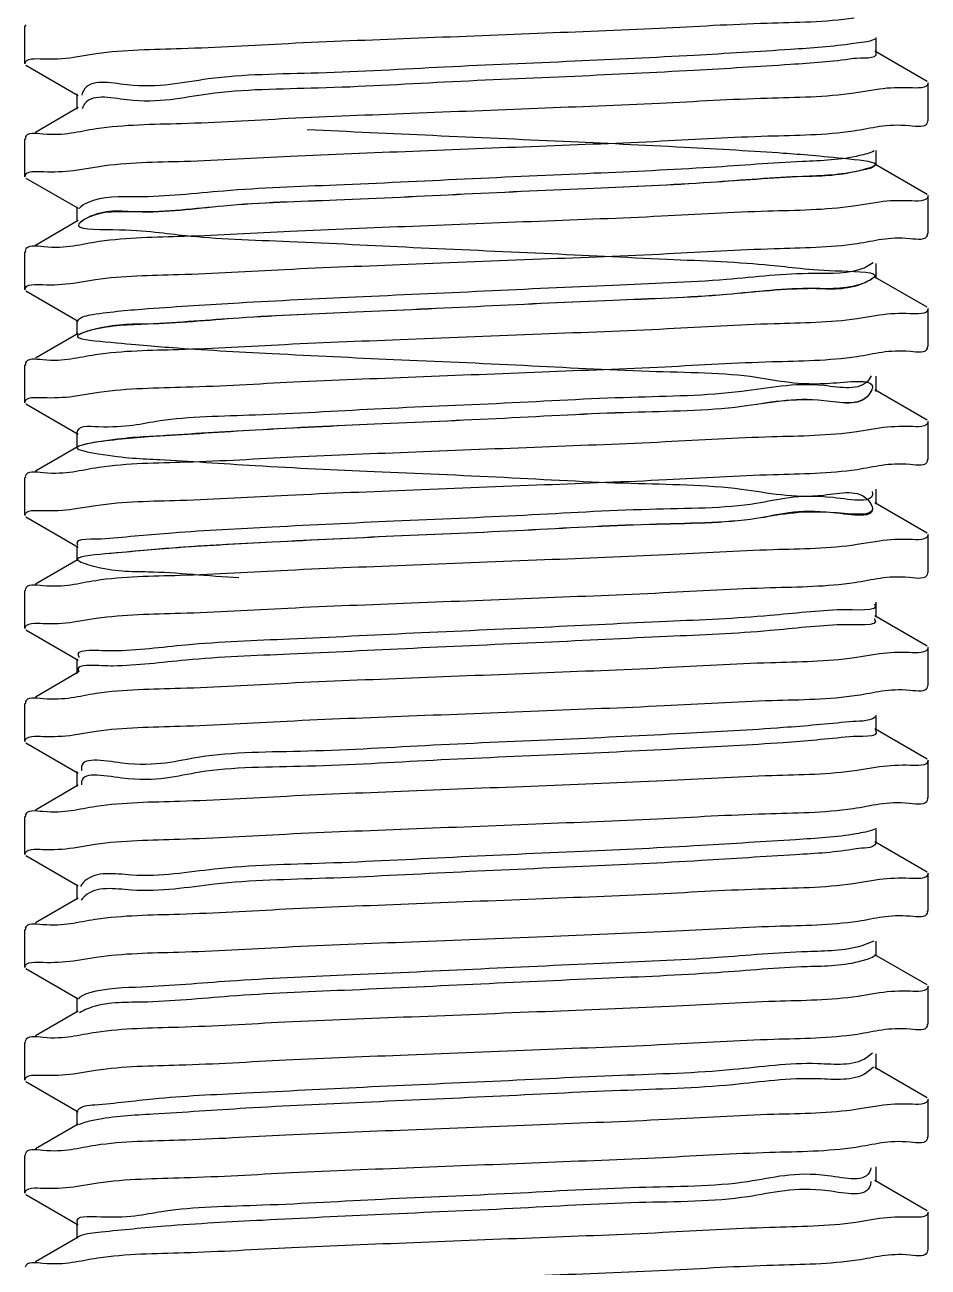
# Model space of a CAD drawing. Extents: x 552102 to 973302, y -80747 to 40012826.
# Drawn here: x 602689.5 to 602772.5, y 211519.3 to 211633.4 of the extents above; entities that cross this region are included whole.
import ezdxf

# ---------------------------------------------------------------- set-up
doc = ezdxf.new("R2010")
doc.units = 0
doc.header["$LTSCALE"] = 1000
doc.header["$MEASUREMENT"] = 0
doc.layers.add('02___PRT_ALL_AXES', color=7, linetype='Continuous')

msp = doc.modelspace()

# ---------------------------------------------------------------- linework, layer by layer
at = {"color": 133, "linetype": 'Continuous'}
for p, q in [((602689.6093573341, 211633.355765926), (602689.5112229327, 211633.2422258816)), ((602767.6664488504, 211630.8230258785), (602767.6664488504, 211632.2054258905)), ((602772.3570885012, 211628.1717659257), (602767.5555889675, 211630.9513454757)), ((602693.9796329747, 211630.3909264229), (602696.0654979388, 211630.7266158603)), ((602689.6094000171, 211629.6726611755), (602694.4108172873, 211626.8931292168)), ((602694.299996985, 211627.0214258901), (602694.299996985, 211625.639025887)), ((602767.9812244693, 211627.4673446588), (602765.6753299156, 211627.1013262145)), ((602694.410856859, 211625.7673454754), (602690.4807480613, 211623.4920823745)), ((602694.8276664267, 211625.8168991171), (602694.765476952, 211625.6531697832)), ((602694.8442561219, 211625.8535529695), (602694.8276664267, 211625.8168991171)), ((602772.3570458184, 211624.4886611663), (602772.4552229384, 211624.602225887)), ((602689.6093573341, 211622.9877659253), (602689.5112229327, 211622.8742258809)), ((602767.6664488504, 211620.4550258778), (602767.6664488504, 211621.8374258898)), ((602693.987502254, 211620.0063843094), (602696.3449459503, 211620.3790274165)), ((602772.3570885012, 211617.803765925), (602767.5555889675, 211620.583345475)), ((602689.6094000171, 211619.3046611748), (602694.4108172873, 211616.5251292161)), ((602694.299996985, 211616.6534258894), (602694.299996985, 211615.2710258863)), ((602767.9783910374, 211617.1038494728), (602765.5914527605, 211616.7272525124)), ((602694.410856859, 211615.3993454746), (602690.4807480613, 211613.1240823738)), ((602694.7415525148, 211615.3406810484), (602694.5800813864, 211615.2124972514)), ((602694.7932685445, 211615.3767750344), (602694.7415525148, 211615.3406810484)), ((602772.3570458184, 211614.1206611834), (602772.4552229384, 211614.2342258863)), ((602689.6093573341, 211612.6197659246), (602689.5112229327, 211612.5062258802)), ((602767.4148324857, 211611.5154705218), (602766.6275778721, 211611.075778421)), ((602767.6664488504, 211610.0870258949), (602767.6664488504, 211611.4694258891)), ((602693.9784809122, 211609.659952452), (602695.9873204151, 211609.9848348043)), ((602772.3570885012, 211607.4357659243), (602767.5555889675, 211610.2153454743)), ((602689.6094000171, 211608.936661183), (602694.4108172873, 211606.1571292154)), ((602694.299996985, 211606.2854258887), (602694.299996985, 211604.9030258946)), ((602767.9865639518, 211606.7154139809), (602765.9319835672, 211606.3841271393)), ((602694.410856859, 211605.0313454739), (602690.4807480613, 211602.7560824178)), ((602694.6383939156, 211605.0088637791), (602694.4732232431, 211604.9256306491)), ((602772.3570458184, 211603.7526611827), (602772.4552229384, 211603.8662258855)), ((602689.6093573341, 211602.2517659239), (602689.5112229327, 211602.1382258795)), ((602767.2324638198, 211601.1321652822), (602767.0153470467, 211600.7900641404)), ((602767.6664488504, 211599.7190258942), (602767.6664488504, 211601.1014258883)), ((602693.985840849, 211599.2718364201), (602696.3131087909, 211599.6407213948)), ((602767.2829215984, 211599.8648919664), (602767.0153470467, 211599.4076641373)), ((602772.3570885012, 211597.0677659235), (602767.5555889675, 211599.8473454736)), ((602689.6094000171, 211598.5686611823), (602694.4108172873, 211595.7891292147)), ((602694.299996985, 211595.917425888), (602694.299996985, 211594.5350258939)), ((602767.9873096237, 211596.3483937554), (602765.9191631267, 211596.0151800594)), ((602694.410856859, 211594.6633454732), (602690.4807480613, 211592.388082417)), ((602694.5662465702, 211594.7166257224), (602694.4162154564, 211594.653095322)), ((602772.3570458184, 211593.384661182), (602772.4552229384, 211593.4982258848)), ((602689.6093573341, 211591.8837659232), (602689.5112229327, 211591.7702258788)), ((602767.6664488504, 211589.3510258935), (602767.6664488504, 211590.7334258876)), ((602693.9792196016, 211588.9216922245), (602696.0194191972, 211589.2512122862)), ((602767.2859466294, 211589.2034154199), (602767.3135347406, 211589.1219498388)), ((602772.3570885012, 211586.6997659228), (602767.5555889675, 211589.4793454728)), ((602689.6094000171, 211588.2006611816), (602694.4108172873, 211585.421129214)), ((602694.299996985, 211585.5494258873), (602694.299996985, 211584.1670258931)), ((602767.9864852558, 211585.9798429273), (602765.9282960127, 211585.6478546343)), ((602694.410856859, 211584.2953454725), (602690.4807480613, 211582.0200823716)), ((602772.3570458184, 211583.0166611634), (602772.4552229384, 211583.1302258841)), ((602689.6093573341, 211581.5157659225), (602689.5112229327, 211581.4022258959)), ((602767.6664488504, 211578.9830258928), (602767.6664488504, 211580.3654258869)), ((602693.9807269046, 211578.5508061938), (602696.0662348579, 211578.886670225)), ((602772.3570885012, 211576.3317659221), (602767.5555889675, 211579.1113454721)), ((602689.6094000171, 211577.8326611719), (602694.4108172873, 211575.0531292133)), ((602694.299996985, 211575.1814258865), (602694.299996985, 211573.7990258924)), ((602767.9805480252, 211575.6254107021), (602765.7016781847, 211575.2632412187)), ((602694.410856859, 211573.9273454718), (602690.4807480613, 211571.6520823709)), ((602772.3570458184, 211572.6486611627), (602772.4552229384, 211572.7622258834)), ((602689.6093573341, 211571.1477659217), (602689.5112229327, 211571.0342258952)), ((602767.6664488504, 211568.6150258921), (602767.6664488504, 211569.9974258862)), ((602693.980141736, 211568.1841531269), (602696.0453583311, 211568.5171296082)), ((602772.3570885012, 211565.9637659214), (602767.5555889675, 211568.7433454714)), ((602689.6094000171, 211567.4646611712), (602694.4108172873, 211564.6851292125)), ((602694.299996985, 211564.8134258858), (602694.299996985, 211563.4310258917)), ((602767.9868674973, 211565.2439344249), (602765.9297747056, 211564.9119639061)), ((602694.7112365166, 211563.6783408425), (602694.720009155, 211563.6088536761)), ((602694.410856859, 211563.5593454711), (602690.4807480613, 211561.2840824149)), ((602772.3570458184, 211562.2806611798), (602772.4552229384, 211562.3942258827)), ((602689.6093573341, 211560.779765921), (602689.5112229327, 211560.6662258945)), ((602767.6664488504, 211558.2470258914), (602767.6664488504, 211559.6294258855)), ((602693.9772535155, 211557.8209237657), (602695.9718332867, 211558.1436857871)), ((602772.3570885012, 211555.5957659207), (602767.5555889675, 211558.3753454707)), ((602689.6094000171, 211557.0966611795), (602694.4108172873, 211554.3171292118)), ((602767.9786034772, 211554.8975069396), (602765.5689883123, 211554.5176315508)), ((602694.299996985, 211554.4454258851), (602694.299996985, 211553.063025891)), ((602694.410856859, 211553.1913454703), (602690.4807480613, 211550.9160824142)), ((602694.8123607406, 211553.1664508603), (602694.6885338436, 211553.0042222581)), ((602694.8469046692, 211553.2063286207), (602694.8123607406, 211553.1664508603)), ((602772.3570458184, 211551.9126611791), (602772.4552229384, 211552.026225882)), ((602689.6093573341, 211550.4117659203), (602689.5112229327, 211550.2982258938)), ((602767.4759908925, 211549.2592966131), (602766.3625050972, 211548.820139309)), ((602767.6664488504, 211547.8790258906), (602767.6664488504, 211549.2614258848)), ((602693.9804510394, 211547.4479425273), (602696.053846244, 211547.7817562513)), ((602772.3570885012, 211545.22776592), (602767.5555889675, 211548.00734547)), ((602689.6094000171, 211546.7286611788), (602694.4108172873, 211543.9491292111)), ((602767.9888844828, 211544.5023767255), (602766.0113365779, 211544.182008209)), ((602694.299996985, 211544.0774258844), (602694.299996985, 211542.6950258903)), ((602694.410856859, 211542.8233454696), (602690.4807480613, 211540.5480823777)), ((602694.6927556227, 211542.7720834933), (602694.5248067448, 211542.6663954816)), ((602694.7523559342, 211542.8046756051), (602694.6927556227, 211542.7720834933)), ((602772.3570458184, 211541.5446611784), (602772.4552229384, 211541.6582258813)), ((602689.6093573341, 211540.0437659196), (602689.5112229327, 211539.9302258752)), ((602767.3492220233, 211538.9605398498), (602766.8017108153, 211538.5344250373)), ((602767.6664488504, 211537.5110258899), (602767.6664488504, 211538.893425884)), ((602767.431356592, 211537.6766944698), (602766.8017108153, 211537.1520250432)), ((602772.3570885012, 211534.8597659192), (602767.5555889675, 211537.6393454693)), ((602689.6094000171, 211536.360661178), (602694.4108172873, 211533.5811292104)), ((602693.979252709, 211537.0821917556), (602696.0140927325, 211537.410818132)), ((602767.9871520262, 211534.1383037112), (602765.9519763152, 211533.8096057556)), ((602694.299996985, 211533.7094258837), (602694.299996985, 211532.3270258896)), ((602694.410856859, 211532.4553454689), (602690.4807480613, 211530.180082377)), ((602694.6056479077, 211532.461704003), (602694.4463220903, 211532.3895200811)), ((602772.3570458184, 211531.1766611777), (602772.4552229384, 211531.2902258805)), ((602689.6093573341, 211529.6757659189), (602689.5112229327, 211529.5622258924)), ((602767.1910416613, 211528.4446730636), (602767.1518661747, 211528.2487107388)), ((602767.6664488504, 211527.1430258892), (602767.6664488504, 211528.5254258833)), ((602767.2013601015, 211527.1708393595), (602767.1518661747, 211526.8663107447)), ((602772.3570885012, 211524.4917659185), (602767.5555889675, 211527.2713454686)), ((602693.9832453559, 211526.702044057), (602696.2089703182, 211527.0571439794)), ((602689.6094000171, 211525.9926611773), (602694.4108172873, 211523.2131292097)), ((602767.984868751, 211523.7785131208), (602765.8214045923, 211523.4319861106)), ((602694.299996985, 211523.341425883), (602694.299996985, 211521.9590258888)), ((602694.410856859, 211522.0873454682), (602690.4807480613, 211519.8120823673)), ((602694.5388511667, 211522.179506769), (602694.3942948441, 211522.1162740312)), ((602772.3570458184, 211520.808661177), (602772.4552229384, 211520.9222258798))]:
    msp.add_line(p, q, dxfattribs=at)
for points, start_tangent, end_tangent in [([(602696.0654979388, 211630.7266158603), (602703.8863108525, 211631.2032777152), (602713.6924580793, 211631.6685743354), (602724.9605931471, 211632.1377426884), (602736.5830314675, 211632.6017178736), (602747.7904771398, 211633.0667731664), (602757.668333743, 211633.5316507898), (602765.6753299156, 211634.0133262298)], (0.9891203044717901, 0.1471088824022307), (0.9892110039269248, 0.1464977464327879)), ([(602765.5873713592, 211631.647207), (602759.8190667162, 211631.1058535896), (602750.9749104002, 211630.5645002149), (602739.9982877235, 211630.023146858), (602728.0600492785, 211629.4817934475), (602716.4336189012, 211628.9404400817), (602706.3591605882, 211628.3990866713), (602698.911293138, 211627.8577332966), (602694.8844630878, 211627.3163799308), (602694.733022214, 211626.9194745801)], (-0.9892944391223218, -0.1459332474854537), (-0.2291735635762952, -0.97338557507174)), ([(602767.560276861, 211632.0684672735), (602765.5873713592, 211631.647207)], (-0.8811431020370919, -0.4728496946519594), (-0.9892944388035941, -0.1459332496461377)), ([(602689.5112229327, 211629.7862258873), (602691.1489471953, 211630.2515040628)], (0, 1), (0.9993919817028971, -0.03486641518648335)), ([(602691.1489471953, 211630.2515040628), (602693.9796329747, 211630.3909264229)], (0.999391981548754, -0.03486641960476057), (0.990841077625268, 0.1350331769988318)), ([(602765.5873713592, 211630.264806988), (602759.8190667162, 211629.7234535954), (602750.9749104002, 211629.1821002207), (602739.9982877235, 211628.6407468549), (602728.0600492785, 211628.0993934445), (602716.4336189012, 211627.5580400787), (602706.3591605882, 211627.0166866771), (602698.911293138, 211626.4753333113), (602694.8844630878, 211625.9339799366), (602694.8442561219, 211625.8535529695)], (-0.9892944391610679, -0.145933247222791), (-0.4229438062699356, -0.9061559119367368)), ([(602767.6603581618, 211630.8204944454), (602767.6645328054, 211630.8061603628), (602765.5873713592, 211630.264806988)], (0.3837993004770601, -0.9234165349144011), (-0.9892944390059843, -0.1459332482741165)), ([(602770.7739670585, 211627.5867627642), (602767.9812244693, 211627.4673446588)], (-0.9992721332767247, 0.03814713169536932), (-0.9919328950219732, -0.1267640791917296)), ([(602772.4552229384, 211628.0582258902), (602770.7739670585, 211627.5867627642)], (0, -1), (-0.9992721331758385, 0.03814713433810415)), ([(602765.6753299156, 211627.1013262145), (602757.668333743, 211626.6196507833), (602747.7904771398, 211626.1547731689), (602736.5830314675, 211625.6897178761), (602724.9605931471, 211625.225742682), (602713.6924580793, 211624.756574329), (602703.8863108525, 211624.2912777088), (602696.0654979388, 211623.8146158628)], (-0.9892110039269248, -0.1464977464327879), (-0.9891203044717901, -0.1471088824022307)), ([(602765.5914527605, 211623.6392525009), (602770.7242207716, 211624.1237900279), (602772.4359430859, 211624.4645067475)], (0.9892848751516986, 0.1459980677820369), (0.292738817337086, 0.956192441312984)), ([(602696.0654979388, 211623.8146158628), (602691.1489471953, 211623.3395040563), (602689.5320931653, 211623.0132712744)], (-0.9891203043491341, -0.1471088832269365), (-0.3134682580823762, -0.9495986790085593)), ([(602715.449190847, 211623.768566393), (602726.985499842, 211623.2272130183), (602738.9482365915, 211622.6858596079), (602750.061364011, 211622.1445062331), (602759.1394709657, 211621.6031528494), (602765.2142171303, 211621.0617994747), (602767.6376235256, 211620.520446109), (602766.1511911849, 211619.9790926896), (602760.9134742717, 211619.4377393327), (602752.4831677953, 211618.8963859222), (602741.7595127354, 211618.3550325564), (602729.8863761435, 211617.8136791907), (602718.1302376251, 211617.2723257712), (602707.7450968336, 211616.7309724055), (602699.8387123594, 211616.1896190039), (602695.254439641, 211615.6482656381), (602694.4812723111, 211615.1069122724), (602697.6016822348, 211614.5655588708), (602704.2828226784, 211614.0242054961), (602713.8120320836, 211613.4828520945), (602725.1728520641, 211612.9414987198), (602737.1534506629, 211612.4001453541), (602748.4758855413, 211611.8587919436), (602757.9324192146, 211611.3174385689), (602764.514345471, 211610.7760851762), (602767.5195856403, 211610.2347318015), (602766.6275778721, 211609.6933784358), (602761.9334705005, 211609.1520250342), (602753.9379729668, 211608.6106716595), (602743.4939461808, 211608.0693182579), (602731.7154299299, 211607.5279648832), (602719.8588108729, 211606.9866115175), (602709.1888067255, 211606.445258107), (602700.8435617427, 211605.9039047502), (602695.7132435808, 211605.3625513396), (602694.3450912575, 211604.8211979739), (602696.8850423346, 211604.2798445992), (602703.0621662358, 211603.7384911976), (602712.2175636004, 211603.1971378319), (602723.3746497879, 211602.6557844213), (602735.343324555, 211602.1144310556), (602746.8469175646, 211601.5730776809), (602756.6583675096, 211601.0317242704), (602763.7311101475, 211600.4903709136), (602767.310712565, 211599.949017503), (602767.0153470467, 211599.4076641373), (602762.8765195172, 211598.8663107626), (602755.3357090006, 211598.324957361), (602745.1972759704, 211597.7836039953), (602733.5426633368, 211597.2422505937), (602721.6150412093, 211596.700897219), (602710.6867009859, 211596.1595438443), (602701.9233430783, 211595.6181904338), (602696.259734262, 211595.076837077), (602694.2999984066, 211594.5354836754), (602696.2531759123, 211593.9941303007), (602701.9109259079, 211593.452776926), (602710.6697495143, 211592.9114235244), (602721.5953636119, 211592.3700701586), (602733.5223585764, 211591.8287167571), (602745.1785099307, 211591.2873633824), (602755.3204833876, 211590.7460100077), (602762.866458417, 211590.2046566151), (602767.0115236829, 211589.6633032403), (602767.3135347406, 211589.1219498388), (602763.7402768026, 211588.5805964641), (602756.6729008893, 211588.0392430894), (602746.8652674059, 211587.4978896968), (602735.3635335604, 211586.956536322), (602723.3945622931, 211586.4151829205), (602712.2350555906, 211585.8738295458), (602703.0753718595, 211585.3324761711), (602696.8925530205, 211584.7911227785), (602694.3461058299, 211584.2497694037), (602695.7076538483, 211583.7084160022), (602700.8319638887, 211583.1670626275), (602709.1724379371, 211582.6257092528)], (0.9987694757593311, -0.04959369205283205), (0.9984386920833006, -0.05585855485946793)), ([(602696.3449459503, 211620.3790274165), (602704.1437303553, 211620.8487600169), (602713.8880535135, 211621.3091263435), (602725.1312231967, 211621.7766024999), (602736.7276123326, 211622.2395251326), (602747.9804535339, 211622.7070507578), (602757.7362560997, 211623.1671844385), (602765.5914527605, 211623.6392525009)], (0.9892802895535029, 0.1460291364794627), (0.9892848752598171, 0.1459980670494245)), ([(602766.1511911849, 211621.3614927015), (602760.9134742717, 211620.8201393268), (602752.4831677953, 211620.2787859164), (602741.7595127354, 211619.7374325595), (602729.8863761435, 211619.1960791848), (602718.1302376251, 211618.6547257832), (602707.7450968336, 211618.1133724175), (602699.8387123594, 211617.5720189981), (602695.254439641, 211617.0306656323), (602694.4909821133, 211616.5019844435)], (-0.9716095887178868, -0.2365899556436383), (-0.6213203651134155, -0.7835566373245345)), ([(602767.5067974756, 211621.7960663519), (602766.1511911849, 211621.3614927015)], (-0.8718797699444243, -0.4897199881173505), (-0.9716095914054587, -0.2365899446065234)), ([(602689.5112229327, 211619.4182258866), (602691.2408580313, 211619.8964714608)], (0, 1), (0.9991755294807237, -0.04059878430341713)), ([(602691.2408580313, 211619.8964714608), (602693.987502254, 211620.0063843094)], (0.9991755295606912, -0.04059878233534062), (0.9922811356972637, 0.1240086599369121)), ([(602766.1511911849, 211619.9790926896), (602760.9134742717, 211619.4377393327), (602752.4831677953, 211618.8963859222), (602741.7595127354, 211618.3550325564), (602729.8863761435, 211617.8136791907), (602718.1302376251, 211617.2723257712), (602707.7450968336, 211616.7309724055), (602699.8387123594, 211616.1896190039), (602695.254439641, 211615.6482656381), (602694.7932685445, 211615.3767750344)], (-0.9716095887218085, -0.2365899556275339), (-0.8262162446364048, -0.5633531016147124)), ([(602767.6200294058, 211620.4966611109), (602766.1511911849, 211619.9790926896)], (-0.6677029697040342, -0.744427796531278), (-0.9716095904892166, -0.2365899483692766)), ([(602770.7242207716, 211617.2117900393), (602767.9783910374, 211617.1038494728)], (-0.9991664113858179, 0.04082257167776998), (-0.9924108846496392, -0.1229659954171093)), ([(602772.4552229384, 211617.6902258895), (602770.7242207716, 211617.2117900393)], (0, -1), (-0.9991664113505541, 0.04082257254088086)), ([(602765.5914527605, 211616.7272525124), (602757.7362560997, 211616.255184441), (602747.9804535339, 211615.7950507782), (602736.7276123326, 211615.3275251261), (602725.1312231967, 211614.8646024934), (602713.8880535135, 211614.3971263549), (602704.1437303553, 211613.9367600284), (602696.3449459503, 211613.4670274101)], (-0.9892848752598171, -0.1459980670494245), (-0.9892802895535029, -0.1460291364794627)), ([(602765.9319835672, 211613.2961271368), (602770.789318056, 211613.7649347863), (602772.4348081361, 211614.0955300114)], (0.989121060643075, 0.1471037980213917), (0.3075187410075328, 0.9515420242580681)), ([(602696.3449459503, 211613.4670274101), (602691.2408580313, 211612.9844714544), (602689.5305187891, 211612.6439270936)], (-0.9892802893625772, -0.1460291377728971), (-0.2930129830408859, -0.9561084623459211)), ([(602695.9873204151, 211609.9848348043), (602703.6203189561, 211610.4532458357), (602713.3763954738, 211610.9187118731), (602724.6937506238, 211611.3910064123), (602736.9300253788, 211611.8796601019), (602748.5227609614, 211612.3627840958), (602758.3251593004, 211612.8300960831), (602765.9319835672, 211613.2961271368)], (0.9890790929423025, 0.1473857113306176), (0.989121060796136, 0.1471037969922144)), ([(602766.6275778721, 211611.075778421), (602761.9334705005, 211610.5344250373), (602753.9379729668, 211609.9930716626), (602743.4939461808, 211609.451718261), (602731.7154299299, 211608.9103648863), (602719.8588108729, 211608.3690115206), (602709.1888067255, 211607.827658119), (602700.8435617427, 211607.2863047443), (602695.7132435808, 211606.7449513338), (602694.3632362226, 211606.2259942256)], (-0.9139400360847074, -0.4058492459540658), (-0.6848293580710694, -0.7287034721503439)), ([(602689.5112229327, 211609.0502258859), (602691.162748457, 211609.5174735628)], (0, 1), (0.9993838520189986, -0.03509866555395388)), ([(602691.162748457, 211609.5174735628), (602693.9784809122, 211609.659952452)], (0.9993838518375238, -0.03509867072118743), (0.9905173488649968, 0.1373877054086659)), ([(602766.6275778721, 211609.6933784358), (602761.9334705005, 211609.1520250342), (602753.9379729668, 211608.6106716595), (602743.4939461808, 211608.0693182579), (602731.7154299299, 211607.5279648832), (602719.8588108729, 211606.9866115175), (602709.1888067255, 211606.445258107), (602700.8435617427, 211605.9039047502), (602695.7132435808, 211605.3625513396), (602694.6383939247, 211605.0088637791)], (-0.9139400360449172, -0.4058492460436702), (-0.9136495188347982, -0.4065028372999895)), ([(602767.5090381394, 211610.2219002209), (602766.6275778721, 211609.6933784358)], (-0.6506546681180411, -0.7593737570236423), (-0.9139400341494708, -0.4058492503120639)), ([(602772.4552229384, 211607.3222258888), (602770.789318056, 211606.8529347799)], (0, -1), (-0.9993507189205717, 0.03602971819119125)), ([(602765.9319835672, 211606.3841271393), (602758.3251593004, 211605.9180960856), (602748.5227609614, 211605.4507840894), (602736.9300253788, 211604.9676600955), (602724.6937506238, 211604.4790064059), (602713.3763954738, 211604.0067118667), (602703.6203189561, 211603.5412458382), (602695.9873204151, 211603.0728347979)], (-0.989121060796136, -0.1471037969922144), (-0.9890790929423025, -0.1473857113306176)), ([(602770.789318056, 211606.8529347799), (602767.9865639518, 211606.7154139809)], (-0.9993507186129339, 0.03602972672409032), (-0.9907621807645697, -0.1356108445760669)), ([(602765.9191631267, 211602.927180048), (602770.8216856489, 211603.401546853), (602772.4342589091, 211603.7270703874)], (0.9891067267442648, 0.1472001464307913), (0.314601759508515, 0.9492237528181364)), ([(602695.9873204151, 211603.0728347979), (602691.162748457, 211602.6054735653), (602689.5318806182, 211602.2770934246)], (-0.98907909267434, -0.1473857131288659), (-0.3107229786028905, -0.9505005158168762)), ([(602696.3131087909, 211599.6407213948), (602704.3174726705, 211600.1218070708), (602714.1946724901, 211600.5864925675), (602725.3988865654, 211601.0513552151), (602737.0267371546, 211601.5155489914), (602748.2981070022, 211601.9849334232), (602758.0991025815, 211602.4501712225), (602765.9191631267, 211602.927180048)], (0.9892212741014358, 0.1464283813511983), (0.9891067269849786, 0.1472001448133224)), ([(602767.0153470467, 211600.7900641404), (602762.8765195172, 211600.2487107656), (602755.3357090006, 211599.7073573641), (602745.1972759704, 211599.1660039894), (602733.5426633368, 211598.6246505878), (602721.6150412093, 211598.0832972221), (602710.6867009859, 211597.5419438473), (602701.9233430783, 211597.0005904458), (602696.259734262, 211596.4592370711), (602694.3000023762, 211595.9174259595)], (-0.617201606700054, -0.7868050436333464), (0.01280788254792112, -0.9999179757083272)), ([(602689.5112229327, 211598.6822258852), (602691.2004710177, 211599.154815986)], (0, 1), (0.9992534569311475, -0.03863326042610778)), ([(602691.2004710177, 211599.154815986), (602693.985840849, 211599.2718364201)], (0.9992534570442465, -0.03863325750078646), (0.9920462495358736, 0.1258739003201503)), ([(602767.0153470467, 211599.4076641373), (602762.8765195172, 211598.8663107626), (602755.3357090006, 211598.324957361), (602745.1972759704, 211597.7836039953), (602733.5426633368, 211597.2422505937), (602721.6150412093, 211596.700897219), (602710.6867009859, 211596.1595438443), (602701.9233430783, 211595.6181904338), (602696.259734262, 211595.076837077), (602694.5662465702, 211594.7166257224)], (-0.6172016066230913, -0.786805043693719), (-0.941518787695237, -0.3369604908841558)), ([(602772.4552229384, 211596.954225888), (602770.8216856489, 211596.4895468555)], (0, -1), (-0.9994024373278405, 0.03456542004911783)), ([(602765.9191631267, 211596.0151800594), (602758.0991025815, 211595.538171225), (602748.2981070022, 211595.0729334078), (602737.0267371546, 211594.6035490028), (602725.3988865654, 211594.1393552266), (602714.1946724901, 211593.67449257), (602704.3174726705, 211593.2098070554), (602696.3131087909, 211592.7287213973)], (-0.9891067269849786, -0.1472001448133224), (-0.9892212741014358, -0.1464283813511983)), ([(602770.8216856489, 211596.4895468555), (602767.9873096237, 211596.3483937554)], (-0.9994024372104443, 0.0345654234434357), (-0.9907508922846942, -0.1356932917910192)), ([(602765.9282960127, 211592.5598546229), (602770.7897167037, 211593.0289913259), (602772.4348037372, 211593.359526246)], (0.9890775586978438, 0.1473960070026103), (0.3075762558086381, 0.951523434741751)), ([(602696.3131087909, 211592.7287213973), (602691.2004710177, 211592.2428159885), (602689.531155483, 211591.9084805749)], (-0.989221273856704, -0.1464283830045257), (-0.3013456453357913, -0.9535149721095918)), ([(602696.0194191972, 211589.2512122862), (602703.7706177005, 211589.7251873098), (602713.657112188, 211590.1950267426), (602725.2051580647, 211590.6755736611), (602737.2324844013, 211591.1558268509), (602748.4192673812, 211591.6222427032), (602758.2318560045, 211592.0891650996), (602765.9282960127, 211592.5598546229)], (0.9890489976107577, 0.1475875344504252), (0.9890775584414863, 0.1473960087228569)), ([(602767.3135347406, 211590.504349824), (602763.7402768026, 211589.9629964672), (602756.6729008893, 211589.4216431013), (602746.8652674059, 211588.8802896909), (602735.3635335604, 211588.3389363162), (602723.3945622931, 211587.7975829236), (602712.2350555906, 211587.2562295489), (602703.0753718595, 211586.714876183), (602696.8925530205, 211586.1735227726)], (0.2739958931428078, -0.9617308618011982), (-0.9958721155935678, -0.09076744671517248)), ([(602767.3068562637, 211590.5265706382), (602767.3135347406, 211590.504349824)], (0.3011272186787792, -0.9535839754163147), (0.2739961932355305, -0.9617307763051144)), ([(602689.5112229327, 211588.3142258845), (602691.1647921304, 211588.7817645273)], (0, 1), (0.9993733962654981, -0.03539512447730385)), ([(602691.1647921304, 211588.7817645273), (602693.9792196016, 211588.9216922245)], (0.999373396404083, -0.03539512056439308), (0.9906784426010065, 0.1362212294968899)), ([(602767.3135347406, 211589.1219498388), (602763.7402768026, 211588.5805964641), (602756.6729008893, 211588.0392430894), (602746.8652674059, 211587.4978896968), (602735.3635335604, 211586.956536322), (602723.3945622931, 211586.4151829205), (602712.2350555906, 211585.8738295458), (602703.0753718595, 211585.3324761711), (602696.8925530205, 211584.7911227785)], (0.2739958931428078, -0.9617308618011982), (-0.9958721155935678, -0.09076744671517248)), ([(602772.4552229384, 211586.5862258873), (602770.7897167037, 211586.1169913284)], (0, -1), (-0.9993499300463783, 0.03605159242390003)), ([(602696.8925530205, 211586.1735227726), (602694.3461058299, 211585.6321693979), (602694.3642322788, 211585.6098835311)], (-0.9958721152272978, -0.09076745073377163), (0.6853701535629196, -0.7281948589526983)), ([(602765.9282960127, 211585.6478546343), (602758.2318560045, 211585.1771650932), (602748.4192673812, 211584.7102426968), (602737.2324844013, 211584.2438268445), (602725.2051580647, 211583.7635736636), (602713.657112188, 211583.2830267451), (602703.7706177005, 211582.8131873033), (602696.0194191972, 211582.3392122886)], (-0.9890775584414863, -0.1473960087228569), (-0.9890489976107577, -0.1475875344504252)), ([(602770.7897167037, 211586.1169913284), (602767.9864852558, 211585.9798429273)], (-0.9993499298188839, 0.03605159873004193), (-0.9907875141878694, -0.1354256317298267)), ([(602696.0194191972, 211582.3392122886), (602691.1647921304, 211581.8697645209), (602689.5318342785, 211581.5410548619)], (-0.9890489972976603, -0.1475875365486292), (-0.3101279646175569, -0.9506948225178106)), ([(602696.0662348579, 211578.886670225), (602703.7903523842, 211579.3582275681), (602713.6569322298, 211579.8270188651), (602725.0042225936, 211580.2994971267), (602736.7352799813, 211580.7678331904), (602748.1066323707, 211581.2405589125), (602757.9826592962, 211581.7080576889), (602765.7016781847, 211582.1752412341)], (0.9890824348683985, 0.1473632825190873), (0.9892319122784867, 0.1463564953456056)), ([(602765.7016781847, 211582.1752412341), (602770.7329613755, 211582.6530079983), (602772.4357786843, 211582.9923631481)], (0.9892319123035038, 0.1463564951765136), (0.2948900499723646, 0.9555311917605287)), ([(602764.5225948731, 211579.6772821687), (602757.9462242046, 211579.1359288029), (602748.4937735955, 211578.5945754281), (602737.1735136757, 211578.0532220177), (602725.1929499547, 211577.5118686519), (602713.8300210873, 211576.9705152504), (602704.296783943, 211576.4291618846), (602697.6101265083, 211575.8878085098)], (-0.9994041683441053, -0.03451533422157824), (-0.9998803184016851, -0.01547090407652622)), ([(602767.5250718753, 211580.2138927005), (602764.5225948731, 211579.6772821687)], (0.6053052624230126, -0.7959934291707488), (-0.9994041683388755, -0.03451533437301218)), ([(602689.5112229327, 211577.9462258838), (602691.1833819936, 211578.4164030782)], (0, 1), (0.999332882998045, -0.03652107554297791)), ([(602691.1833819936, 211578.4164030782), (602693.9807269046, 211578.5508061938)], (0.9993328828680038, -0.03652107910131876), (0.9909327129801148, 0.1343590649932848)), ([(602767.5107604394, 211578.849139782), (602767.5213995288, 211578.836235576), (602764.5225948731, 211578.2948821656)], (0.6520226240664664, -0.7581995104888155), (-0.9994041683821354, -0.03451533312040247)), ([(602764.5225948731, 211578.2948821656), (602757.9462242046, 211577.7535287909), (602748.4937735955, 211577.2121754161), (602737.1735136757, 211576.6708220325), (602725.1929499547, 211576.1294686577), (602713.8300210873, 211575.5881152473), (602704.296783943, 211575.0467618726), (602697.6101265083, 211574.5054085157)], (-0.9994041683441053, -0.03451533422157824), (-0.9998803184016851, -0.01547090407652622)), ([(602772.4552229384, 211576.2182258956), (602770.7329613755, 211575.7410080008)], (0, -1), (-0.9992057687784152, 0.03984760519700664)), ([(602697.6101265083, 211575.8878085098), (602694.4832989076, 211575.3464550994), (602694.4930170069, 211575.3337097249)], (-0.9998803183454346, -0.01547090771197616), (0.6193927846482259, -0.7850812558746494)), ([(602765.7016781847, 211575.2632412187), (602757.9826592962, 211574.7960577003), (602748.1066323707, 211574.3285589061), (602736.7352799813, 211573.8558332018), (602725.0042225936, 211573.3874971292), (602713.6569322298, 211572.9150188587), (602703.7903523842, 211572.4462275706), (602696.0662348579, 211571.9746702186)], (-0.9892319122784867, -0.1463564953456056), (-0.9890824348683985, -0.1473632825190873)), ([(602770.7329613755, 211575.7410080008), (602767.9805480252, 211575.6254107021)], (-0.9992057685445664, 0.03984761106091969), (-0.9919256654526413, -0.1268206379747986)), ([(602697.6101265083, 211574.5054085157), (602694.4767777781, 211573.973170825)], (-0.9998803184084665, -0.0154709036382423), (0.5707900205038476, -0.8210960677613901)), ([(602696.0662348579, 211571.9746702186), (602691.1833819936, 211571.5044030718), (602689.5315082382, 211571.1727801762)], (-0.9890824346770563, -0.14736328380335), (-0.3059129458292338, -0.9520594884638671)), ([(602696.0453583399, 211568.5171296082), (602703.747363753, 211568.9879608057), (602713.5673996458, 211569.4550957046), (602724.7595997314, 211569.9216567896), (602736.7047870021, 211570.3986081175), (602748.2199711243, 211570.8775136761), (602758.1212767253, 211571.3473376505), (602765.9297747056, 211571.8239639125)], (0.9890812324407864, 0.1473713528248118), (0.9890409970626174, 0.1476411396914283)), ([(602765.9297747056, 211571.8239639125), (602770.8015365371, 211572.2946706019), (602772.4346049855, 211572.6233589373)], (0.9890409970392302, 0.1476411398480981), (0.3101449163373869, 0.9506892924978567)), ([(602765.2215287784, 211569.3915679059), (602759.1525132874, 211568.8502145044), (602750.0787457892, 211568.3088611297), (602738.9681037137, 211567.7675077639), (602727.0057332019, 211567.2261543445), (602715.4676321337, 211566.6848009787), (602705.5845427016, 211566.1434475861), (602698.4106708328, 211565.6020942203), (602694.7112365166, 211565.0607408456), (602694.7353713195, 211564.9122284077)], (-0.9944020606079186, -0.1056623956700087), (0.2213096918866398, -0.9752035788885521)), ([(602767.5972728918, 211569.8140056423), (602765.2215287784, 211569.3915679059)], (-0.7978996074784932, -0.602790358570595), (-0.9944020604736098, -0.1056623969340061)), ([(602767.6209165285, 211568.5743471704), (602767.6384246211, 211568.5505212776), (602765.2215287784, 211568.0091679028)], (0.666242346055478, -0.745735299099146), (-0.9944020605749605, -0.1056623959801822)), ([(602689.5112229327, 211567.578225883), (602691.177925558, 211568.0476301096)], (0, 1), (0.9993464636571826, -0.03614755283395614)), ([(602691.177925558, 211568.0476301096), (602693.980141736, 211568.1841531269)], (0.9993464635775634, -0.03614755503513301), (0.990823094451045, 0.1351650676116275)), ([(602765.2215287784, 211568.0091679028), (602759.1525132874, 211567.4678144924), (602750.0787457892, 211566.9264611266), (602738.9681037137, 211566.3851077519), (602727.0057332019, 211565.8437543593), (602715.4676321337, 211565.3024009845), (602705.5845427016, 211564.7610475741), (602698.4106708328, 211564.2196942172), (602694.7112365166, 211563.6783408425)], (-0.9944020606054523, -0.1056623956932196), (0.08967241164871152, -0.9959713141396714)), ([(602765.9297747056, 211564.9119639061), (602758.1212767253, 211564.4353376619), (602748.2199711243, 211563.9655136786), (602736.7047870021, 211563.486608111), (602724.7595997314, 211563.0096567832), (602713.5673996458, 211562.543095716), (602703.747363753, 211562.0759608171), (602696.0453583399, 211561.6051296018)], (-0.9890409970626174, -0.1476411396914283), (-0.9890812324407864, -0.1473713528248118)), ([(602770.8015365371, 211565.3826705955), (602767.9868674973, 211565.2439344249)], (-0.9993695461164451, 0.03550366593762648), (-0.9907607029489081, -0.1356216409434194)), ([(602772.4552229384, 211565.8502258949), (602770.8015365371, 211565.3826705955)], (0, -1), (-0.9993695460292857, 0.03550366839101744)), ([(602696.0453583399, 211561.6051296018), (602691.177925558, 211561.1356301031), (602689.5316055218, 211560.8048624299)], (-0.9890812321637111, -0.1473713546843993), (-0.3071720416976785, -0.9516540005691564)), ([(602695.9718332867, 211558.1436857871), (602703.7091788958, 211558.6179450176), (602713.4714546512, 211559.0828868173), (602724.7525369743, 211559.5533725641), (602736.4331212769, 211560.0196994565), (602747.5988959979, 211560.4824442409), (602757.4935558805, 211560.9465870104), (602765.5689883123, 211561.4296315394)], (0.989074572036408, 0.1474160471285147), (0.9892452519966656, 0.1462663030299657)), ([(602765.5689883123, 211561.4296315394), (602770.7466257821, 211561.9189181588), (602772.4356072018, 211562.256212639)], (0.9892452517763196, 0.1462663045202346), (0.2971467983116163, 0.9548318073111911)), ([(602765.8353408406, 211559.1058536074), (602760.2887690166, 211558.5645002327), (602751.6162434648, 211558.0231468312), (602740.7428420971, 211557.4817934654), (602728.8284050653, 211556.940440055), (602717.143817396, 211556.3990866802), (602706.935446615, 211555.8577333234), (602699.292195625, 211555.3163799129), (602695.0293520222, 211554.7750265471), (602694.6226576815, 211554.277124422)], (-0.9838041566224099, -0.1792467054438345), (-0.4624725851107769, -0.8866335816000629)), ([(602767.5392147164, 211559.5326477609), (602765.8353408406, 211559.1058536074)], (-0.886937763764343, -0.4618889511654362), (-0.9838041579349198, -0.1792466982400608)), ([(602767.6597826312, 211558.2499152384), (602765.8353408406, 211557.7234536044)], (-0.3976827608561453, -0.9175229815747582), (-0.9838041572022049, -0.1792467022616016)), ([(602689.5112229327, 211557.2102258823), (602691.1344976256, 211557.6734332941)], (0, 1), (0.9994337795296467, -0.03364699592958362)), ([(602691.1344976256, 211557.6734332941), (602693.9772535155, 211557.8209237657)], (0.9994337798470649, -0.03364698650115085), (0.9903850814790651, 0.1383379571329052)), ([(602765.8353408406, 211557.7234536044), (602760.2887690166, 211557.1821002386), (602751.6162434648, 211556.6407468192), (602740.7428420971, 211556.0993934534), (602728.8284050653, 211555.5580400608), (602717.143817396, 211555.0166866861), (602706.935446615, 211554.4753333203), (602699.292195625, 211553.9339799187), (602695.0293520222, 211553.392626544), (602694.8469046692, 211553.2063286207)], (-0.9838041566134598, -0.1792467054929585), (-0.663020332259331, -0.7486013885979149)), ([(602770.7466257821, 211555.0069181702), (602767.9786034772, 211554.8975069396)], (-0.999201165019781, 0.03996288056575043), (-0.9924496433344544, -0.1226527840911669)), ([(602772.4552229384, 211555.4822258941), (602770.7466257821, 211555.0069181702)], (0, -1), (-0.9992011649418325, 0.03996288251471553)), ([(602765.5689883123, 211554.5176315508), (602757.4935558805, 211554.0345870129), (602747.5988959979, 211553.5704442433), (602736.4331212769, 211553.1076994501), (602724.7525369743, 211552.6413725577), (602713.4714546512, 211552.1708868287), (602703.7091788958, 211551.7059450291), (602695.9718332867, 211551.2316857896)], (-0.9892452519966656, -0.1462663030299657), (-0.989074572036408, -0.1474160471285147)), ([(602695.9718332867, 211551.2316857896), (602691.1344976256, 211550.7614332966), (602689.5323783915, 211550.4375062487)], (-0.9890745719826814, -0.1474160474889878), (-0.3171223022793823, -0.9483846505490396)), ([(602766.0113365779, 211551.0940082154), (602770.8114379117, 211551.5600818537), (602772.4344068954, 211551.8871940158)], (0.9890735237530015, 0.1474230803192661), (0.3126911665535672, 0.9498548491003083)), ([(602696.053846244, 211547.7817562513), (602703.6145576605, 211548.2449407301), (602713.3937833051, 211548.711475896), (602725.0061624477, 211549.1955751322), (602737.3005688528, 211549.6865674935), (602748.690652136, 211550.1621637247), (602758.4121080766, 211550.6267028979), (602766.0113365779, 211551.0940082154)], (0.9891589236909815, 0.1468489825722305), (0.9890735240708834, 0.1474230781865706)), ([(602766.3625050972, 211548.820139309), (602761.352166606, 211548.2787859342), (602753.1024442504, 211547.7374325685), (602742.493316538, 211547.1960791669), (602730.6564341852, 211546.6547257922), (602718.8544096331, 211546.1133723817), (602708.3461370926, 211545.572019007), (602700.252509297, 211545.0306656502), (602695.4368545125, 211544.4893122486), (602694.4259856085, 211543.9634014956)], (-0.9561923659276054, -0.2927390635732929), (-0.671025718410639, -0.7414340734222336)), ([(602767.5820725451, 211547.9592540256), (602766.3625050972, 211547.4377393059)], (-0.6890682870239034, -0.7246964163137166), (-0.9561923675503888, -0.2927390582726914)), ([(602689.5112229327, 211546.8422258816), (602691.1833806435, 211547.3124029062)], (0, 1), (0.9993367279894233, -0.03641571215002479)), ([(602691.1833806435, 211547.3124029062), (602693.9804510485, 211547.4479425273)], (0.99933672763144, -0.03641572197396777), (0.9908591516951484, 0.1349004874044974)), ([(602766.3625050972, 211547.4377393059), (602761.352166606, 211546.8963859401), (602753.1024442504, 211546.3550325654), (602742.493316538, 211545.8136791549), (602730.6564341852, 211545.2723257981), (602718.8544096331, 211544.7309723876), (602708.3461370926, 211544.1896190218), (602700.252509297, 211543.6482656471), (602695.4368545125, 211543.1069122455), (602694.7523559342, 211542.8046756051)], (-0.9561923659251055, -0.2927390635814586), (-0.8826882957894122, -0.4699589050931829)), ([(602770.8114379117, 211544.6480818562), (602767.9888844828, 211544.5023767255)], (-0.9994031480973673, 0.03454486319370721), (-0.9903497459646678, -0.1385906947371212)), ([(602772.4552229384, 211545.1142258934), (602770.8114379117, 211544.6480818562)], (0, -1), (-0.9994031484184009, 0.03454485390601267)), ([(602766.0113365779, 211544.182008209), (602758.4121080766, 211543.7147028915), (602748.690652136, 211543.2501637272), (602737.3005688528, 211542.774567487), (602725.0061624477, 211542.2835751257), (602713.3937833051, 211541.7994758807), (602703.6145576605, 211541.3329407416), (602696.053846244, 211540.8697562538)], (-0.9890735240708834, -0.1474230781865706), (-0.9891589236909815, -0.1468489825722305)), ([(602696.053846244, 211540.8697562538), (602691.1833806435, 211540.4004028908), (602689.5315141479, 211540.0687850199)], (-0.9891589236295455, -0.1468489829860565), (-0.3059879037036164, -0.9520353999652882)), ([(602765.9519763241, 211540.7216057621), (602770.7956976632, 211541.1898403309), (602772.4346955727, 211541.5194351993)], (0.9890752221224131, 0.1474116853695783), (0.3089729705398734, 0.9510708193798013)), ([(602696.0140927325, 211537.410818132), (602703.6787951271, 211537.8803395353), (602713.4610012958, 211538.3464279793), (602724.7098992656, 211538.8156564496), (602736.871629245, 211539.3013125829), (602748.4497533509, 211539.7835798524), (602758.2858372043, 211540.2520163647), (602765.9519763241, 211540.7216057621)], (0.9890803044194191, 0.1473775810955969), (0.9890752222352425, 0.1474116846125355)), ([(602766.8017108153, 211538.5344250373), (602762.3400621662, 211537.9930716357), (602754.5336531351, 211537.45171827), (602744.2151750544, 211536.9103648953), (602732.4852757374, 211536.3690114937), (602720.5951559792, 211535.827658119), (602709.8131068955, 211535.2863047264), (602701.2892243426, 211534.7449513517), (602695.9327308546, 211534.2035979859), (602694.3296239952, 211533.6858002804)], (-0.8468526686630384, -0.5318275637631903), (-0.623471723260518, -0.7818458993270734)), ([(602689.5112229327, 211536.4742258809), (602691.1697379808, 211536.9424679152)], (0, 1), (0.9993667018451347, -0.03558363729550067)), ([(602691.1697379808, 211536.9424679152), (602693.979252709, 211537.0821917556)], (0.9993667021582943, -0.03558362850041223), (0.9906584206337095, 0.1363667614469322)), ([(602766.8017108153, 211537.1520250432), (602762.3400621662, 211536.6106716416), (602754.5336531351, 211536.0693182669), (602744.2151750544, 211535.5279648922), (602732.4852757374, 211534.9866114817), (602720.5951559792, 211534.4452581249), (602709.8131068955, 211533.9039047233), (602701.2892243426, 211533.3625513486), (602695.9327308546, 211532.8211979739), (602694.6056479077, 211532.461704003)], (-0.84685266876792, -0.5318275635961827), (-0.9301650769360773, -0.3671415662227604)), ([(602770.7956976632, 211534.2778403244), (602767.9871520262, 211534.1383037112)], (-0.9993648580959555, 0.03563538133443839), (-0.9906635681093968, -0.136329361550469)), ([(602772.4552229384, 211534.7462258837), (602770.7956976632, 211534.2778403244)], (0, -1), (-0.9993648579622536, 0.03563538508399763)), ([(602765.9519763241, 211533.8096057556), (602758.2858372043, 211533.3400163672), (602748.4497533509, 211532.8715798638), (602736.871629245, 211532.3893125854), (602724.7098992656, 211531.9036564521), (602713.4610012958, 211531.4344279639), (602703.6787951271, 211530.9683395467), (602696.0140927325, 211530.4988181255)], (-0.9890752222352425, -0.1474116846125355), (-0.9890803044194191, -0.1473775810955969)), ([(602765.8214046011, 211530.343986126), (602770.8052380214, 211530.823197671), (602772.4345748195, 211531.1513328455)], (0.9891535381410744, 0.146885254477752), (0.3105427975564553, 0.9505593989256065)), ([(602696.0140927325, 211530.4988181255), (602691.1697379808, 211530.0304679267), (602689.531753097, 211529.7009866408)], (-0.9890803042383696, -0.1473775823106565), (-0.3090786116721221, -0.9510364934148603)), ([(602696.2089703182, 211527.0571439794), (602704.1411440979, 211527.5366250239), (602713.9952183316, 211528.0018034212), (602725.2311493586, 211528.4686179481), (602736.8313867132, 211528.9316951029), (602748.0825508276, 211529.399507045), (602757.9210894743, 211529.8648329638), (602765.8214046011, 211530.343986126)], (0.9891832209255209, 0.1466852257025641), (0.9891535376764443, 0.1468852576066614)), ([(602767.1518661747, 211528.2487107388), (602763.249999697, 211527.7073573641), (602755.9063119452, 211527.1660039715), (602745.9041368762, 211526.6246506057), (602734.3103829393, 211526.083297231), (602722.3617287079, 211525.5419438205), (602711.3327089528, 211525.0005904458), (602702.3997633915, 211524.4592370532), (602696.5157482784, 211523.9178836874), (602694.3082976708, 211523.3765303127), (602694.3194596211, 211523.354814022)], (-0.2671537823733546, -0.963653909120702), (0.5667462214736301, -0.8238924204320386)), ([(602689.5112229327, 211526.1062258802), (602691.1763341675, 211526.5754044525)], (0, 1), (0.9993170480838205, -0.03695182551700454)), ([(602691.1763341675, 211526.5754044525), (602693.9832453559, 211526.702044057)], (0.9993170481872928, -0.03695182271872343), (0.9915391255966953, 0.1298081754395351)), ([(602767.1518661747, 211526.8663107447), (602763.249999697, 211526.32495737), (602755.9063119452, 211525.7836039684), (602745.9041368762, 211525.2422505937), (602734.3103829393, 211524.7008972368), (602722.3617287079, 211524.1595438264), (602711.3327089528, 211523.6181904606), (602702.3997633915, 211523.0768370501), (602696.5157482784, 211522.5354836754), (602694.5388511667, 211522.179506769)], (-0.2671537821307544, -0.9636539091879581), (-0.9426495829822552, -0.3337840075608483)), ([(602770.8052380214, 211523.9111976645), (602767.984868751, 211523.7785131208)], (-0.9993557722511599, 0.03588928068780239), (-0.9912237147639867, -0.1321951106867527)), ([(602772.4552229384, 211524.378225892), (602770.8052380214, 211523.9111976645)], (0, -1), (-0.9993557723594506, 0.03588927767238956)), ([(602765.8214046011, 211523.4319861106), (602757.9210894743, 211522.9528329752), (602748.0825508276, 211522.4875070385), (602736.8313867132, 211522.0196951054), (602725.2311493586, 211521.5566179595), (602713.9952183316, 211521.0898034147), (602704.1411440979, 211520.6246250264), (602696.2089703182, 211520.145143973)], (-0.9891535376764443, -0.1468852576066614), (-0.9891832209255209, -0.1466852257025641)), ([(602765.9428110103, 211519.9849276535), (602770.7935212472, 211520.453531178), (602772.4347352156, 211520.7834685288)], (0.9890769999535867, 0.1473997563187022), (0.3084613870046714, 0.9512368646804824)), ([(602696.2089703182, 211520.145143973), (602691.1763341675, 211519.6634044728), (602689.5315815697, 211519.3328433208)], (-0.9891832208463096, -0.1466852262367318), (-0.3068745141813878, -0.9517499842636917)), ([(602701.2348351608, 211517.065895944), (602703.7050112704, 211517.1457249216), (602713.5652270297, 211517.6150004647), (602725.140017436, 211518.0969559453), (602737.2548992644, 211518.5807290338), (602748.4687431316, 211519.0484129987), (602758.2634432624, 211519.5148329906), (602765.9428110103, 211519.9849276535)], (0.9993872970996087, 0.03500043422500026), (0.9890770001574746, 0.1473997549505806))]:
    msp.add_spline(points, degree=3, dxfattribs=dict(at, start_tangent=start_tangent, end_tangent=end_tangent))
at = {"layer": '02___PRT_ALL_AXES', "color": 133, "linetype": 'Continuous'}
for p, q in [((602689.5112229327, 211629.7862258873), (602689.5112229327, 211633.2422258816)), ((602772.4552229384, 211624.602225887), (602772.4552229384, 211628.0582258902)), ((602689.5112229327, 211619.4182258866), (602689.5112229327, 211622.8742258809)), ((602772.4552229384, 211614.2342258863), (602772.4552229384, 211617.6902258895)), ((602689.5112229327, 211609.0502258859), (602689.5112229327, 211612.5062258802)), ((602772.4552229384, 211603.8662258855), (602772.4552229384, 211607.3222258888)), ((602689.5112229327, 211598.6822258852), (602689.5112229327, 211602.1382258795)), ((602772.4552229384, 211593.4982258848), (602772.4552229384, 211596.954225888)), ((602689.5112229327, 211588.3142258845), (602689.5112229327, 211591.7702258788)), ((602772.4552229384, 211583.1302258841), (602772.4552229384, 211586.5862258873)), ((602689.5112229327, 211577.9462258838), (602689.5112229327, 211581.4022258959)), ((602772.4552229384, 211572.7622258834), (602772.4552229384, 211576.2182258956)), ((602689.5112229327, 211567.578225883), (602689.5112229327, 211571.0342258952)), ((602772.4552229384, 211562.3942258827), (602772.4552229384, 211565.8502258949)), ((602689.5112229327, 211557.2102258823), (602689.5112229327, 211560.6662258945)), ((602772.4552229384, 211552.026225882), (602772.4552229384, 211555.4822258941)), ((602689.5112229327, 211546.8422258816), (602689.5112229327, 211550.2982258938)), ((602772.4552229384, 211541.6582258813), (602772.4552229384, 211545.1142258934)), ((602689.5112229327, 211536.4742258809), (602689.5112229327, 211539.9302258752)), ((602772.4552229384, 211531.2902258805), (602772.4552229384, 211534.7462258837)), ((602689.5112229327, 211526.1062258802), (602689.5112229327, 211529.5622258924)), ((602772.4552229384, 211520.9222258798), (602772.4552229384, 211524.378225892))]:
    msp.add_line(p, q, dxfattribs=at)

doc.saveas('drawing.dxf')
